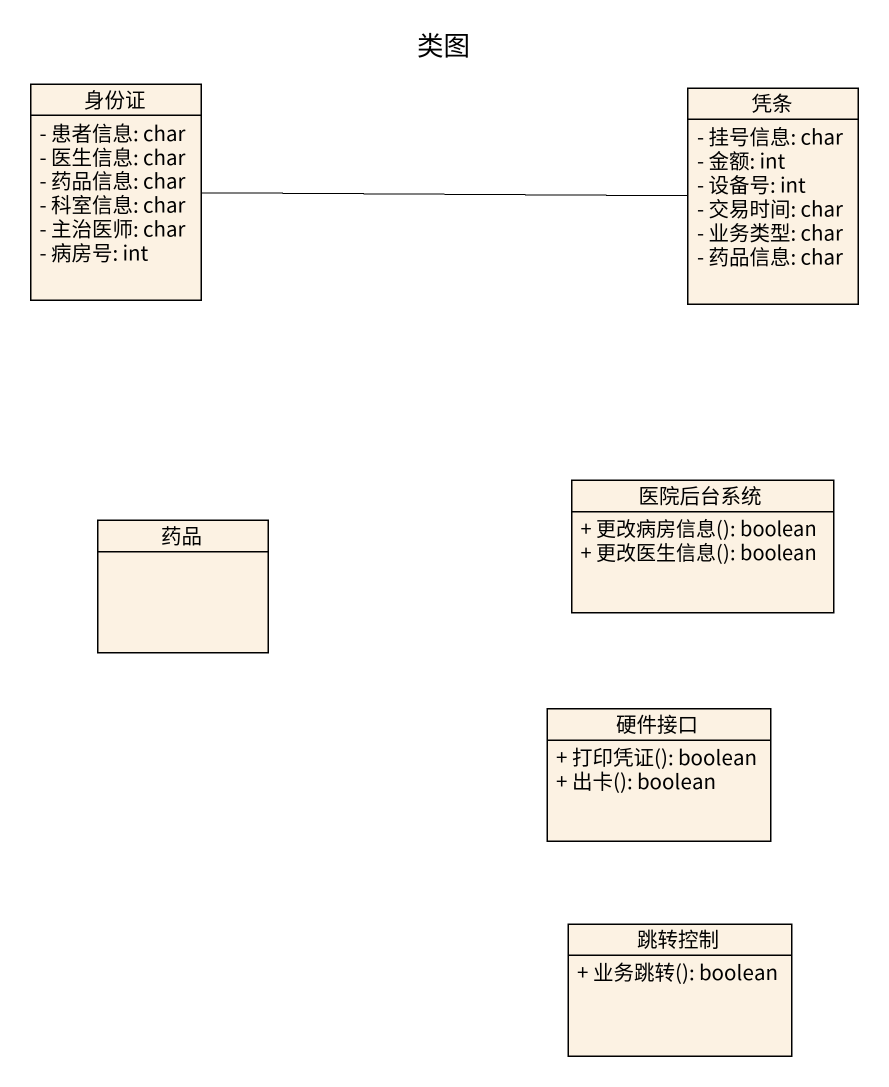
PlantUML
@startuml
title 类图
hide circle
hide empty members
skinparam classAttributeIconSize 0
class 身份证 {
  - 患者信息: char
  - 医生信息: char
  - 药品信息: char
  - 科室信息: char
  - 主治医师: char
  - 病房号: int
}
class 凭条 {
  - 挂号信息: char
  - 金额: int
  - 设备号: int
  - 交易时间: char
  - 业务类型: char
  - 药品信息: char
}
class 医院后台系统 {
  + 更改病房信息(): boolean
  + 更改医生信息(): boolean
}
class 药品
class 硬件接口 {
  + 打印凭证(): boolean
  + 出卡(): boolean
}
class 跳转控制 {
  + 业务跳转(): boolean
}
身份证 -right- 凭条
@enduml
